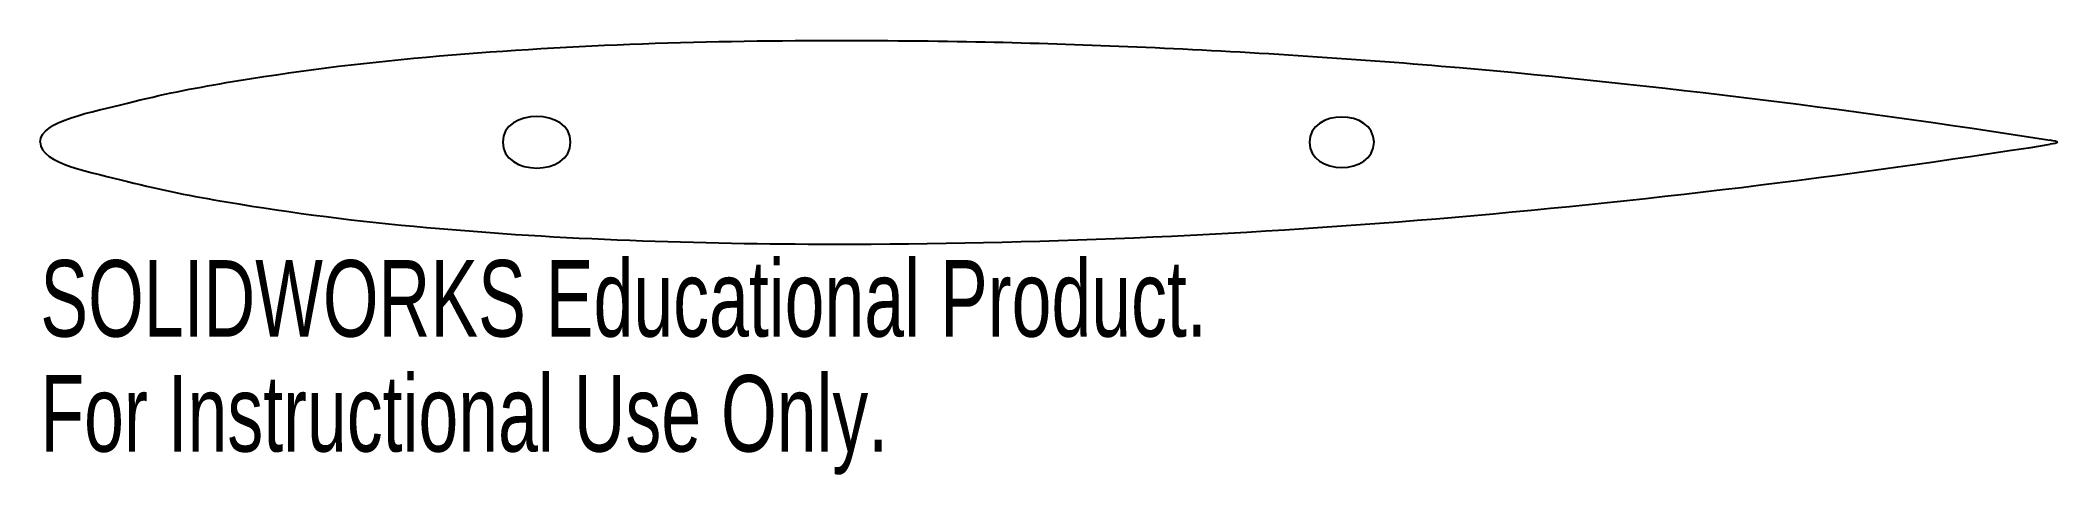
# Model space of a CAD drawing. Header units: millimetres. Extents: x 963 to 1090, y 208 to 235.
import ezdxf

# ---------------------------------------------------------------- set-up
doc = ezdxf.new("R2010")
doc.units = ezdxf.units.MM
doc.styles.add('SLDTEXTSTYLE0', font='TXT', dxfattribs={"width": 0.7})

msp = doc.modelspace()

# ---------------------------------------------------------------- linework, layer by layer
at = {"color": 7, "linetype": 'Continuous', "lineweight": 25}
for points, knots in [([(962.83, 228.8), (962.83, 230.18), (966.17, 230.71), (970.51, 231.83), (972.45, 232.2), (978.82, 233.29), (982.94, 233.79), (995.82, 234.95), (1004.31, 235.22), (1012.95, 235.23)], [0, 0, 0, 0, 0.125, 0.125, 0.25, 0.25, 0.5, 0.5, 1, 1, 1, 1]), ([(1012.95, 235.23), (1020.57, 235.23), (1025.98, 235.08), (1038.21, 234.57), (1045.1, 234.14), (1063.76, 232.56), (1076.6, 231), (1089.79, 228.93)], [0, 0, 0, 0, 0.25, 0.25, 0.5, 0.5, 1, 1, 1, 1]), ([(962.83, 228.8), (962.83, 227.42), (966.17, 226.89), (970.51, 225.77), (972.45, 225.4), (978.82, 224.31), (982.94, 223.81), (995.82, 222.65), (1004.31, 222.38), (1012.95, 222.37)], [0, 0, 0, 0, 0.125, 0.125, 0.25, 0.25, 0.5, 0.5, 1, 1, 1, 1])]:
    msp.add_open_spline(points, degree=3, knots=knots, dxfattribs=at)
for points in [[(996.33, 228.8), (996.33, 230.97), (992.04, 230.97), (992.04, 228.8)], [(1047.08, 228.8), (1047.08, 230.92), (1043, 230.92), (1043, 228.8)], [(992.04, 228.8), (992.04, 226.63), (996.33, 226.63), (996.33, 228.8)], [(1012.95, 222.37), (1038.15, 222.35), (1063.64, 224.57), (1089.79, 228.67)], [(1043, 228.8), (1043, 226.68), (1047.08, 226.68), (1047.08, 228.8)], [(1090.26, 228.8), (1090.26, 228.85), (1090.02, 228.89), (1089.79, 228.93)], [(1090.26, 228.8), (1090.26, 228.75), (1090.02, 228.71), (1089.79, 228.67)]]:
    msp.add_open_spline(points, degree=3, dxfattribs=at)

# ---------------------------------------------------------------- texts
at = {"color": 7, "linetype": 'Continuous', "char_height": 4.8336, "attachment_point": 1, "style": 'SLDTEXTSTYLE0'}
for s, insert in [('SOLIDWORKS Educational Product.', (962.83, 221.36)), ('For Instructional Use Only.', (962.83, 214.1))]:
    msp.add_mtext(s, dxfattribs=dict(at, insert=insert))

doc.saveas('drawing.dxf')
